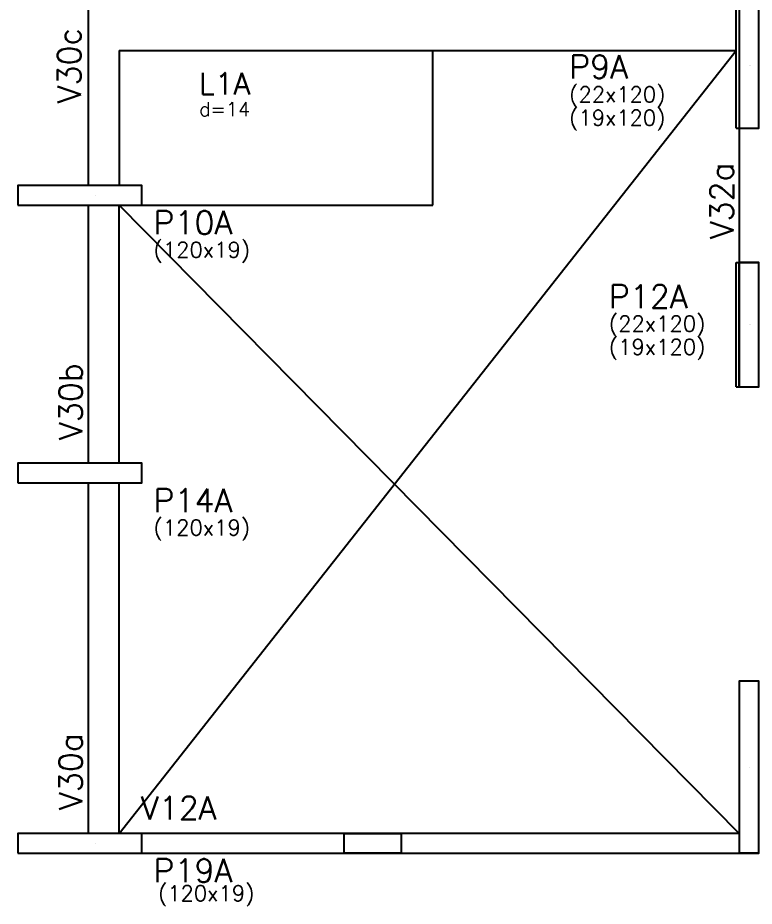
# Model space of a CAD drawing. Extents: x -40810 to 33675, y -2018 to 21213.
# Drawn here: x 15001 to 15713, y 14493 to 15351 of the extents above; entities that cross this region are included whole.
import ezdxf

# ---------------------------------------------------------------- set-up
doc = ezdxf.new("R2010")
doc.units = 0
for name, color, linetype in [('1', 5, 'Continuous'), ('10', 7, 'Continuous'), ('12', 3, 'Continuous'), ('13', 7, 'Continuous'), ('18', 9, 'Continuous'), ('19', 5, 'Continuous'), ('242', 3, 'Continuous'), ('3', 2, 'Continuous'), ('4', 2, 'Continuous'), ('8', 5, 'Continuous'), ('9', 3, 'Continuous')]:
    doc.layers.add(name, color=color, linetype=linetype)
doc.styles.get("Standard").update_dxf_attribs({"font": 'romans.shx', "width": 0.8})

msp = doc.modelspace()

# ---------------------------------------------------------------- linework, layer by layer
at = {"layer": '1'}
for p, q in [((15099.157, 15319.796), (15695.157, 15319.796)), ((15099.157, 15319.796), (15099.157, 15189.296)), ((15402.157, 15170.296), (15402.157, 15319.796)), ((15121.157, 15170.296), (15402.157, 15170.296))]:
    msp.add_line(p, q, dxfattribs=at)
for points in [[(15069.157, 15474.76), (15069.157, 15189.296)], [(15698.157, 15244.796), (15698.157, 15114.796)], [(15069.157, 15170.296), (15069.157, 14920.929)], [(15099.157, 14920.929), (15099.157, 15170.296)], [(15069.157, 14901.929), (15069.157, 14563.429)], [(15099.157, 14563.429), (15099.157, 14901.929)], [(15698.157, 14563.429), (15099.157, 14563.429)], [(15121.157, 14544.429), (15698.157, 14544.429)], [(15717.157, 14544.429), (15698.157, 14544.429)]]:
    msp.add_lwpolyline(points, dxfattribs=at)
at = {"layer": '18'}
msp.add_lwpolyline([(15316.654, 14563.429), (15371.654, 14563.429), (15371.654, 14544.429), (15316.654, 14544.429), (15316.654, 14563.429)], dxfattribs=at)
at = {"layer": '19'}
for p, q in [((15099.157, 14563.429), (15695.157, 15319.796)), ((15099.157, 15170.296), (15698.157, 14563.429))]:
    msp.add_line(p, q, dxfattribs=at)
at = {"layer": '242'}
for p, q in [((15707.657, 15304.796), (15707.657, 15304.796)), ((15709.157, 15304.796), (15709.157, 15304.796)), ((15076.157, 15179.796), (15076.157, 15179.796)), ((15707.657, 15054.796), (15707.657, 15054.796)), ((15709.157, 15054.796), (15709.157, 15054.796)), ((15707.657, 14627.429), (15707.657, 14627.429)), ((15076.157, 14553.929), (15076.157, 14553.929))]:
    msp.add_line(p, q, dxfattribs=at)
at = {"layer": '3'}
for points in [[(15698.157, 15244.796), (15717.157, 15244.796), (15717.157, 15364.796), (15698.157, 15364.796), (15698.157, 15244.796)], [(15001.157, 15170.296), (15121.157, 15170.296), (15121.157, 15189.296), (15001.157, 15189.296), (15001.157, 15170.296)], [(15698.157, 14994.796), (15717.157, 14994.796), (15717.157, 15114.796), (15698.157, 15114.796), (15698.157, 14994.796)], [(15001.157, 14901.929), (15121.157, 14901.929), (15121.157, 14920.929), (15001.157, 14920.929), (15001.157, 14901.929)], [(15698.157, 14544.429), (15717.157, 14544.429), (15717.157, 14710.429), (15698.157, 14710.429), (15698.157, 14544.429)], [(15001.157, 14544.429), (15121.157, 14544.429), (15121.157, 14563.429), (15001.157, 14563.429), (15001.157, 14544.429)]]:
    msp.add_lwpolyline(points, dxfattribs=at)
at = {"layer": '4'}
for p, q in [((15695.157, 15244.796), (15695.157, 15364.796)), ((15698.157, 15364.796), (15698.157, 15244.796)), ((15695.157, 15244.796), (15717.157, 15244.796)), ((15695.157, 14994.796), (15695.157, 15114.796)), ((15695.157, 15114.796), (15717.157, 15114.796)), ((15695.157, 15114.796), (15717.157, 15114.796)), ((15698.157, 15114.796), (15698.157, 14994.796)), ((15698.157, 14994.796), (15698.157, 15114.796)), ((15695.157, 14994.796), (15717.157, 14994.796)), ((15695.157, 14994.796), (15717.157, 14994.796))]:
    msp.add_line(p, q, dxfattribs=at)

# ---------------------------------------------------------------- texts
at = {"layer": '10'}
msp.add_text('L1A', height=21, dxfattribs=at).set_placement((15176.287, 15277.121))
at = {"layer": '12'}
for s, p in [('(22x120)', (15533.822, 15269.764)), ('(19x120)', (15533.822, 15247.264)), ('(120x19)', (15132.407, 15119.671)), ('(22x120)', (15572.294, 15048.296)), ('(19x120)', (15572.294, 15025.796)), ('(120x19)', (15132.407, 14851.304)), ('(120x19)', (15136.67, 14498.087))]:
    msp.add_text(s, height=15, dxfattribs=at).set_placement(p)
at = {"layer": '13'}
msp.add_text('d=14', height=13.5, dxfattribs=at).set_placement((15176.287, 15256.226))
at = {"layer": '8'}
for s, p in [('V30c', (15062.116, 15268.421)), ('V32a', (15692.532, 15137.296)), ('V30b', (15063.532, 14943.429)), ('V30a', (15063.532, 14585.929))]:
    msp.add_text(s, height=22.5, rotation=90, dxfattribs=at).set_placement(p)
msp.add_text('V12A', height=22.5, dxfattribs=at).set_placement((15120, 14576.73))
at = {"layer": '9'}
for s, p in [('P9A', (15533.822, 15292.764)), ('P10A', (15132.407, 15142.171)), ('P12A', (15572.294, 15070.796)), ('P14A', (15132.407, 14873.804)), ('P19A', (15132.407, 14516.304))]:
    msp.add_text(s, height=22.5, dxfattribs=at).set_placement(p)

doc.saveas('drawing.dxf')
